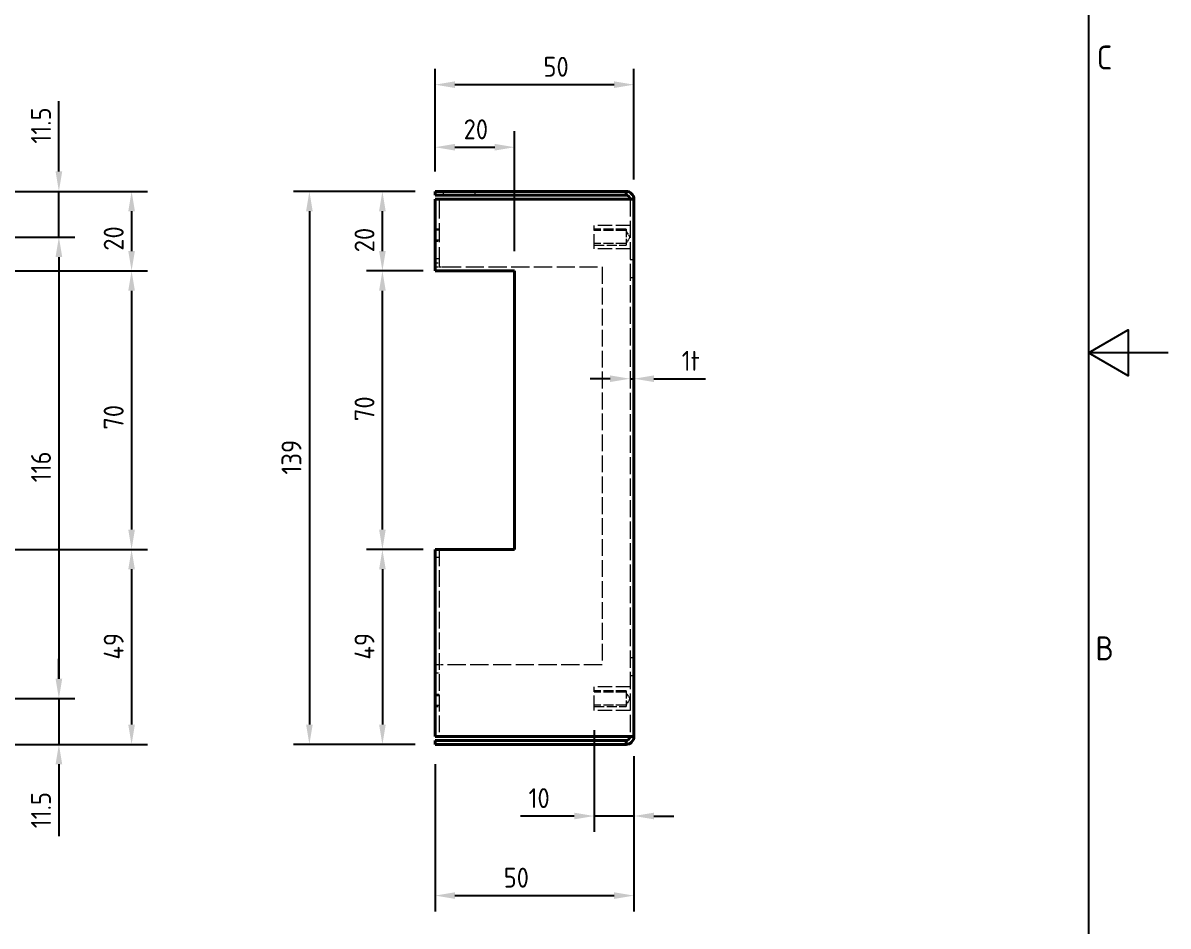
# Model space of a CAD drawing. Header units: millimetres. Extents: x 0 to 840, y 0 to 594.
# Drawn here: x 552.2 to 840, y 152.9 to 379.9 of the extents above; entities that cross this region are included whole.
import ezdxf

# ---------------------------------------------------------------- set-up
doc = ezdxf.new("R2010")
doc.units = ezdxf.units.MM
doc.header["$LTSCALE"] = 2
doc.linetypes.add('DASHED', pattern=[0.2067, 0.1654, -0.0413])
doc.layers.get('0').update_dxf_attribs({"color": 3, "lineweight": 25})
for name, color, linetype, lineweight in [('가려진 것(ISO)', 2, 'DASHED', 18), ('가시적인 것(ISO)', 3, 'Continuous', 40), ('경계(ISO)', 7, 'Continuous', 25), ('치수(ISO)', 2, 'Continuous', 25)]:
    doc.layers.add(name, color=color, linetype=linetype, lineweight=lineweight)
doc.styles.add('문자 텍스트_M2B', font='isocp.shx')
doc.styles.add('치수 텍스트_PSTEK_POSCO', font='isocp.shx')
doc.dimstyles.new('치수_PSTEK_POSCO', dxfattribs={"dimscale": 2, "dimtxt": 2.5, "dimasz": 2.5, "dimexe": 2, "dimexo": 2.5, "dimgap": 1, "dimtad": 1, "dimrnd": 1e-08, "dimdsep": 46, "dimtxsty": '치수 텍스트_PSTEK_POSCO', "dimcen": 0.09, "dimdle": 10, "dimclrd": 7, "dimclre": 7, "dimclrt": 2, "dimadec": 1, "dimazin": 2, "dimtfac": 1, "dimtmove": 0, "dimatfit": 3, "dimfxl": 0, "dimtolj": 1, "dimlwd": -1, "dimlwe": -1, "dimarcsym": 0})

# ---------------------------------------------------------------- blocks, each defined once
blk = doc.blocks.new('경계 Default Border')
at = {"layer": '경계(ISO)', "flags": 128}
for points in [[(10, 10), (10, 287.0000076293945), (410, 287.0000076293945), (410, 10), (10, 10)], [(420, 148.5000038146973), (410, 148.5000038146973), (415, 151.3867473602295), (415, 145.6132507324219), (410, 148.5000038146973)]]:
    blk.add_lwpolyline(points, dxfattribs=at)
at = {"layer": '경계(ISO)', "color": 2, "char_height": 3.00000011920929, "attachment_point": 7, "style": '문자 텍스트_M2B'}
for s, insert in [('C', (411.0445395201643, 184.0963944559917)), ('B', (410.878270202895, 109.8463944559917))]:
    blk.add_mtext(s, dxfattribs=dict(at, insert=insert))
blk = doc.blocks.new('*D23')
at = {"layer": 'Defpoints', "color": 0, "transparency": 16777216}
for p in [(705.7538540288735, 200.5518766845325), (655.753854028874, 198.5518766845325), (705.7538540288735, 160.5518766845325)]:
    blk.add_point(p, dxfattribs=at)
at = {"layer": '치수(ISO)', "color": 7, "transparency": 16777216}
for p, q in [((655.753854028874, 193.5518766845325), (655.753854028874, 156.5518766845325)), ((705.7538540288735, 195.5518766845325), (705.7538540288735, 156.5518766845325)), ((660.753854028874, 160.5518766845325), (700.7538540288735, 160.5518766845325))]:
    blk.add_line(p, q, dxfattribs=at)
for points in [[(660.753854028874, 161.3852100178658), (660.753854028874, 159.7185433511991), (655.753854028874, 160.5518766845325)], [(700.7538540288735, 161.3852100178658), (700.7538540288735, 159.7185433511991), (705.7538540288735, 160.5518766845325)]]:
    blk.add_solid(points, dxfattribs=at)
at = {"layer": '치수(ISO)', "color": 2, "transparency": 16777216, "insert": (673.0018855249368, 165.0518766845325), "char_height": 5, "attachment_point": 4, "style": '치수 텍스트_PSTEK_POSCO'}
blk.add_mtext('\\A1;50', dxfattribs=at)
blk = doc.blocks.new('*D24')
at = {"layer": 'Defpoints', "color": 0, "transparency": 16777216}
for p in [(655.753854028874, 337.5518766845327), (624.1668302719643, 198.5518766845325), (655.753854028874, 198.5518766845325)]:
    blk.add_point(p, dxfattribs=at)
at = {"layer": '치수(ISO)', "color": 7, "transparency": 16777216}
for p, q in [((650.753854028874, 337.5518766845327), (620.1668302719644, 337.5518766845327)), ((624.1668302719644, 332.5518766845327), (624.1668302719643, 203.5518766845325)), ((650.753854028874, 198.5518766845325), (620.1668302719643, 198.5518766845325))]:
    blk.add_line(p, q, dxfattribs=at)
for points in [[(623.333496938631, 332.5518766845327), (625.0001636052978, 332.5518766845327), (624.1668302719644, 337.5518766845327)], [(623.3334969386309, 203.5518766845325), (625.0001636052976, 203.5518766845325), (624.1668302719643, 198.5518766845325)]]:
    blk.add_solid(points, dxfattribs=at)
at = {"layer": '치수(ISO)', "color": 2, "transparency": 16777216, "insert": (619.6668302719643, 266.3728929870283), "char_height": 5, "attachment_point": 4, "rotation": 90, "style": '치수 텍스트_PSTEK_POSCO'}
blk.add_mtext('\\A1;139', dxfattribs=at)
blk = doc.blocks.new('*D25')
at = {"layer": 'Defpoints', "color": 0, "transparency": 16777216}
for p in [(642.5223403863836, 317.5518766845324), (657.7538540288741, 317.5518766845324), (657.7538540288741, 247.5518766845324)]:
    blk.add_point(p, dxfattribs=at)
at = {"layer": '치수(ISO)', "color": 7, "transparency": 16777216}
for p, q in [((652.7538540288741, 317.5518766845324), (638.5223403863836, 317.5518766845325)), ((642.5223403863835, 252.5518766845324), (642.5223403863836, 312.5518766845324)), ((652.7538540288741, 247.5518766845324), (638.5223403863835, 247.5518766845324))]:
    blk.add_line(p, q, dxfattribs=at)
for points in [[(641.6890070530502, 312.5518766845324), (643.355673719717, 312.5518766845324), (642.5223403863836, 317.5518766845324)], [(641.6890070530501, 252.5518766845324), (643.3556737197168, 252.5518766845324), (642.5223403863835, 247.5518766845324)]]:
    blk.add_solid(points, dxfattribs=at)
at = {"layer": '치수(ISO)', "color": 2, "transparency": 16777216, "insert": (638.0223403863835, 279.7999081805954), "char_height": 5, "attachment_point": 4, "rotation": 90, "style": '치수 텍스트_PSTEK_POSCO'}
blk.add_mtext('\\A1;70', dxfattribs=at)
blk = doc.blocks.new('*D26')
at = {"layer": 'Defpoints', "color": 0, "transparency": 16777216}
for p in [(642.5223403863836, 337.5518766845327), (655.753854028874, 337.5518766845327), (657.7538540288741, 317.5518766845324)]:
    blk.add_point(p, dxfattribs=at)
at = {"layer": '치수(ISO)', "color": 7, "transparency": 16777216}
for p, q in [((650.753854028874, 337.5518766845327), (638.5223403863836, 337.5518766845327)), ((642.5223403863836, 322.5518766845324), (642.5223403863836, 332.5518766845327)), ((652.7538540288741, 317.5518766845324), (638.5223403863836, 317.5518766845325))]:
    blk.add_line(p, q, dxfattribs=at)
for points in [[(641.6890070530502, 332.5518766845327), (643.355673719717, 332.5518766845327), (642.5223403863836, 337.5518766845327)], [(641.6890070530502, 322.5518766845324), (643.355673719717, 322.5518766845324), (642.5223403863836, 317.5518766845324)]]:
    blk.add_solid(points, dxfattribs=at)
at = {"layer": '치수(ISO)', "color": 2, "transparency": 16777216, "insert": (638.0218482603992, 322.2364239286269), "char_height": 5, "attachment_point": 4, "rotation": 90, "style": '치수 텍스트_PSTEK_POSCO'}
blk.add_mtext('\\A1;20', dxfattribs=at)
blk = doc.blocks.new('*D27')
at = {"layer": 'Defpoints', "color": 0, "transparency": 16777216}
for p in [(531.7772158438952, 326.0518766845325), (531.7772158438952, 210.0518766845325), (561.2064879879547, 210.0518766845325)]:
    blk.add_point(p, dxfattribs=at)
at = {"layer": '치수(ISO)', "color": 7, "transparency": 16777216}
for p, q in [((536.7772158438952, 326.0518766845325), (565.2064879879548, 326.0518766845325)), ((561.2064879879548, 321.0518766845325), (561.2064879879547, 215.0518766845325)), ((536.7772158438952, 210.0518766845325), (565.2064879879547, 210.0518766845325))]:
    blk.add_line(p, q, dxfattribs=at)
for points in [[(560.3731546546214, 321.0518766845325), (562.0398213212882, 321.0518766845325), (561.2064879879548, 326.0518766845325)], [(560.3731546546213, 215.0518766845325), (562.0398213212881, 215.0518766845325), (561.2064879879547, 210.0518766845325)]]:
    blk.add_solid(points, dxfattribs=at)
at = {"layer": '치수(ISO)', "color": 2, "transparency": 16777216, "insert": (556.7064879879547, 264.4278609365009), "char_height": 5, "attachment_point": 4, "rotation": 90, "style": '치수 텍스트_PSTEK_POSCO'}
blk.add_mtext('\\A1;116', dxfattribs=at)
blk = doc.blocks.new('*D29')
at = {"layer": 'Defpoints', "color": 0, "transparency": 16777216}
for p in [(531.7772158438952, 210.0518766845325), (561.2064879879547, 210.0518766845325), (543.8272158438953, 198.5518766845325)]:
    blk.add_point(p, dxfattribs=at)
at = {"layer": '치수(ISO)', "color": 7, "transparency": 16777216}
for p, q in [((561.2064879879547, 215.0518766845325), (561.2064879879547, 220.0518766845325)), ((536.7772158438952, 210.0518766845325), (565.2064879879547, 210.0518766845325)), ((561.2064879879547, 210.0518766845325), (561.2064879879547, 198.5518766845325)), ((548.8272158438953, 198.5518766845325), (565.2064879879547, 198.5518766845325)), ((561.2064879879547, 193.5518766845325), (561.2064879879547, 175.4791370401209))]:
    blk.add_line(p, q, dxfattribs=at)
for points in [[(560.3731546546213, 215.0518766845325), (562.0398213212881, 215.0518766845325), (561.2064879879547, 210.0518766845325)], [(560.3731546546213, 193.5518766845325), (562.0398213212881, 193.5518766845325), (561.2064879879547, 198.5518766845325)]]:
    blk.add_solid(points, dxfattribs=at)
at = {"layer": '치수(ISO)', "color": 2, "transparency": 16777216, "insert": (556.7064879879547, 177.4791370401209), "char_height": 5, "attachment_point": 4, "rotation": 90, "style": '치수 텍스트_PSTEK_POSCO'}
blk.add_mtext('\\A1;11.5', dxfattribs=at)
blk = doc.blocks.new('*D30')
at = {"layer": 'Defpoints', "color": 0, "transparency": 16777216}
for p in [(543.8272158438953, 337.5518766845327), (561.2064879879548, 337.5518766845327), (531.7772158438952, 326.0518766845325)]:
    blk.add_point(p, dxfattribs=at)
at = {"layer": '치수(ISO)', "color": 7, "transparency": 16777216}
for p, q in [((561.2064879879548, 342.5518766845327), (561.2064879879548, 360.2589834657192)), ((548.8272158438953, 337.5518766845327), (565.2064879879548, 337.5518766845327)), ((561.2064879879548, 326.0518766845325), (561.2064879879548, 337.5518766845327)), ((536.7772158438952, 326.0518766845325), (565.2064879879548, 326.0518766845325)), ((561.2064879879548, 321.0518766845325), (561.2064879879548, 316.0518766845325))]:
    blk.add_line(p, q, dxfattribs=at)
for points in [[(560.3731546546214, 342.5518766845327), (562.0398213212882, 342.5518766845327), (561.2064879879548, 337.5518766845327)], [(560.3731546546214, 321.0518766845325), (562.0398213212882, 321.0518766845325), (561.2064879879548, 326.0518766845325)]]:
    blk.add_solid(points, dxfattribs=at)
at = {"layer": '치수(ISO)', "color": 2, "transparency": 16777216, "insert": (556.7064879879547, 349.5518766845327), "char_height": 5, "attachment_point": 4, "rotation": 90, "style": '치수 텍스트_PSTEK_POSCO'}
blk.add_mtext('\\A1;11.5', dxfattribs=at)
blk = doc.blocks.new('*D35')
at = {"layer": 'Defpoints', "color": 0, "transparency": 16777216}
for p in [(675.7538540288742, 348.6426549335612), (655.753854028874, 337.5518766845327), (675.7538540288742, 317.5518766845324)]:
    blk.add_point(p, dxfattribs=at)
at = {"layer": '치수(ISO)', "color": 7, "transparency": 16777216}
for p, q in [((655.753854028874, 342.5518766845327), (655.753854028874, 352.6426549335612)), ((675.7538540288742, 322.5518766845324), (675.7538540288742, 352.6426549335612)), ((660.753854028874, 348.6426549335612), (670.7538540288742, 348.6426549335612))]:
    blk.add_line(p, q, dxfattribs=at)
for points in [[(660.753854028874, 349.4759882668945), (660.753854028874, 347.8093216002279), (655.753854028874, 348.6426549335612)], [(670.7538540288742, 349.4759882668945), (670.7538540288742, 347.8093216002279), (675.7538540288742, 348.6426549335612)]]:
    blk.add_solid(points, dxfattribs=at)
at = {"layer": '치수(ISO)', "color": 2, "transparency": 16777216, "insert": (662.9384012729685, 353.1431470595455), "char_height": 5, "attachment_point": 4, "style": '치수 텍스트_PSTEK_POSCO'}
blk.add_mtext('\\A1;20', dxfattribs=at)
blk = doc.blocks.new('*D36')
at = {"layer": 'Defpoints', "color": 0, "transparency": 16777216}
for p in [(655.753854028874, 364.3638094408543), (655.753854028874, 337.5518766845327), (705.7538540288735, 335.5518766845324)]:
    blk.add_point(p, dxfattribs=at)
at = {"layer": '치수(ISO)', "color": 7, "transparency": 16777216}
for p, q in [((655.753854028874, 342.5518766845327), (655.753854028874, 368.3638094408543)), ((705.7538540288735, 340.5518766845324), (705.7538540288735, 368.3638094408543)), ((700.7538540288735, 364.3638094408543), (660.753854028874, 364.3638094408543))]:
    blk.add_line(p, q, dxfattribs=at)
for points in [[(660.753854028874, 365.1971427741876), (660.753854028874, 363.530476107521), (655.753854028874, 364.3638094408543)], [(700.7538540288735, 365.1971427741876), (700.7538540288735, 363.530476107521), (705.7538540288735, 364.3638094408543)]]:
    blk.add_solid(points, dxfattribs=at)
at = {"layer": '치수(ISO)', "color": 2, "transparency": 16777216, "insert": (683.0018855249368, 368.8638094408543), "char_height": 5, "attachment_point": 4, "style": '치수 텍스트_PSTEK_POSCO'}
blk.add_mtext('\\A1;50', dxfattribs=at)
blk = doc.blocks.new('*D37')
at = {"layer": 'Defpoints', "color": 0, "transparency": 16777216}
for p in [(657.7538540288741, 247.5518766845324), (642.5223403863835, 198.5518766845325), (655.753854028874, 198.5518766845325)]:
    blk.add_point(p, dxfattribs=at)
at = {"layer": '치수(ISO)', "color": 7, "transparency": 16777216}
for p, q in [((652.7538540288741, 247.5518766845324), (638.5223403863835, 247.5518766845324)), ((642.5223403863835, 242.5518766845324), (642.5223403863835, 203.5518766845325)), ((650.753854028874, 198.5518766845325), (638.5223403863835, 198.5518766845325))]:
    blk.add_line(p, q, dxfattribs=at)
for points in [[(641.6890070530501, 242.5518766845324), (643.3556737197168, 242.5518766845324), (642.5223403863835, 247.5518766845324)], [(641.6890070530501, 203.5518766845325), (643.3556737197168, 203.5518766845325), (642.5223403863835, 198.5518766845325)]]:
    blk.add_solid(points, dxfattribs=at)
at = {"layer": '치수(ISO)', "color": 2, "transparency": 16777216, "insert": (638.0223403863835, 219.8728929870281), "char_height": 5, "attachment_point": 4, "rotation": 90, "style": '치수 텍스트_PSTEK_POSCO'}
blk.add_mtext('\\A1;49', dxfattribs=at)
blk = doc.blocks.new('*D38')
at = {"layer": 'Defpoints', "color": 0, "transparency": 16777216}
for p in [(704.7538540288735, 290.464406718636), (704.7538540288735, 285.906532814673), (705.7538540288735, 285.906532814673)]:
    blk.add_point(p, dxfattribs=at)
at = {"layer": '치수(ISO)', "color": 7, "transparency": 16777216}
for p, q in [((699.7538540288735, 290.464406718636), (694.7538540288735, 290.464406718636)), ((704.7538540288735, 290.464406718636), (705.7538540288735, 290.464406718636)), ((710.7538540288735, 290.464406718636), (723.7538540288735, 290.464406718636))]:
    blk.add_line(p, q, dxfattribs=at)
for points in [[(699.7538540288735, 291.2977400519694), (699.7538540288735, 289.6310733853027), (704.7538540288735, 290.464406718636)], [(710.7538540288735, 291.2977400519694), (710.7538540288735, 289.6310733853027), (705.7538540288735, 290.464406718636)]]:
    blk.add_solid(points, dxfattribs=at)
at = {"layer": '치수(ISO)', "color": 2, "transparency": 16777216, "insert": (717.7538540288735, 294.964406718636), "char_height": 5, "attachment_point": 4, "style": '치수 텍스트_PSTEK_POSCO'}
blk.add_mtext('\\A1;1t', dxfattribs=at)
blk = doc.blocks.new('*D59')
at = {"layer": 'Defpoints', "color": 0, "transparency": 16777216}
for p in [(543.8272158438953, 337.5518766845327), (542.3272158438948, 317.5518766845324), (579.4812086436873, 317.5518766845324)]:
    blk.add_point(p, dxfattribs=at)
at = {"layer": '치수(ISO)', "color": 7, "transparency": 16777216}
for p, q in [((548.8272158438953, 337.5518766845327), (583.4812086436873, 337.5518766845327)), ((579.4812086436873, 332.5518766845327), (579.4812086436873, 322.5518766845324)), ((547.3272158438948, 317.5518766845324), (583.4812086436873, 317.5518766845324))]:
    blk.add_line(p, q, dxfattribs=at)
for points in [[(578.6478753103539, 332.5518766845327), (580.3145419770207, 332.5518766845327), (579.4812086436873, 337.5518766845327)], [(578.6478753103539, 322.5518766845324), (580.3145419770207, 322.5518766845324), (579.4812086436873, 317.5518766845324)]]:
    blk.add_solid(points, dxfattribs=at)
at = {"layer": '치수(ISO)', "color": 2, "transparency": 16777216, "insert": (574.980716517703, 322.6301563265363), "char_height": 5, "attachment_point": 4, "rotation": 90, "style": '치수 텍스트_PSTEK_POSCO'}
blk.add_mtext('\\A1;20', dxfattribs=at)
blk = doc.blocks.new('*D60')
at = {"layer": 'Defpoints', "color": 0, "transparency": 16777216}
for p in [(542.3272158438948, 317.5518766845324), (542.3272158438948, 247.5518766845324), (579.4812086436872, 247.5518766845324)]:
    blk.add_point(p, dxfattribs=at)
at = {"layer": '치수(ISO)', "color": 7, "transparency": 16777216}
for p, q in [((547.3272158438948, 317.5518766845324), (583.4812086436873, 317.5518766845324)), ((579.4812086436873, 312.5518766845324), (579.4812086436872, 252.5518766845324)), ((547.3272158438948, 247.5518766845324), (583.4812086436872, 247.5518766845324))]:
    blk.add_line(p, q, dxfattribs=at)
for points in [[(578.6478753103539, 312.5518766845324), (580.3145419770207, 312.5518766845324), (579.4812086436873, 317.5518766845324)], [(578.6478753103538, 252.5518766845324), (580.3145419770206, 252.5518766845324), (579.4812086436872, 247.5518766845324)]]:
    blk.add_solid(points, dxfattribs=at)
at = {"layer": '치수(ISO)', "color": 2, "transparency": 16777216, "insert": (574.9812086436872, 277.6536405785047), "char_height": 5, "attachment_point": 4, "rotation": 90, "style": '치수 텍스트_PSTEK_POSCO'}
blk.add_mtext('\\A1;70', dxfattribs=at)
blk = doc.blocks.new('*D61')
at = {"layer": 'Defpoints', "color": 0, "transparency": 16777216}
for p in [(542.3272158438948, 247.5518766845324), (543.8272158438953, 198.5518766845325), (579.4812086436872, 198.5518766845325)]:
    blk.add_point(p, dxfattribs=at)
at = {"layer": '치수(ISO)', "color": 7, "transparency": 16777216}
for p, q in [((547.3272158438948, 247.5518766845324), (583.4812086436872, 247.5518766845324)), ((579.4812086436872, 242.5518766845324), (579.4812086436872, 203.5518766845325)), ((548.8272158438953, 198.5518766845325), (583.4812086436872, 198.5518766845325))]:
    blk.add_line(p, q, dxfattribs=at)
for points in [[(578.6478753103538, 242.5518766845324), (580.3145419770206, 242.5518766845324), (579.4812086436872, 247.5518766845324)], [(578.6478753103538, 203.5518766845325), (580.3145419770206, 203.5518766845325), (579.4812086436872, 198.5518766845325)]]:
    blk.add_solid(points, dxfattribs=at)
at = {"layer": '치수(ISO)', "color": 2, "transparency": 16777216, "insert": (574.9812086436872, 219.8728929870281), "char_height": 5, "attachment_point": 4, "rotation": 90, "style": '치수 텍스트_PSTEK_POSCO'}
blk.add_mtext('\\A1;49', dxfattribs=at)
blk = doc.blocks.new('*D63')
at = {"layer": 'Defpoints', "color": 0, "transparency": 16777216}
for p in [(695.7538540288683, 207.1018766845324), (705.7538540288735, 200.5518766845325), (705.7538540288735, 180.5518766845325)]:
    blk.add_point(p, dxfattribs=at)
at = {"layer": '치수(ISO)', "color": 7, "transparency": 16777216}
for p, q in [((695.7538540288683, 202.1018766845324), (695.7538540288683, 176.5518766845325)), ((705.7538540288735, 195.5518766845325), (705.7538540288735, 176.5518766845325)), ((690.7538540288683, 180.5518766845325), (677.2499170209943, 180.5518766845325)), ((705.7538540288735, 180.5518766845325), (695.7538540288683, 180.5518766845325)), ((710.7538540288735, 180.5518766845325), (715.7538540288735, 180.5518766845325))]:
    blk.add_line(p, q, dxfattribs=at)
for points in [[(690.7538540288683, 181.3852100178658), (690.7538540288683, 179.7185433511991), (695.7538540288683, 180.5518766845325)], [(710.7538540288735, 181.3852100178658), (710.7538540288735, 179.7185433511991), (705.7538540288735, 180.5518766845325)]]:
    blk.add_solid(points, dxfattribs=at)
at = {"layer": '치수(ISO)', "color": 2, "transparency": 16777216, "insert": (679.2499170209943, 185.0518766845325), "char_height": 5, "attachment_point": 4, "style": '치수 텍스트_PSTEK_POSCO'}
blk.add_mtext('\\A1;10', dxfattribs=at)

msp = doc.modelspace()

# ---------------------------------------------------------------- linework, layer by layer
at = {"layer": '가려진 것(ISO)', "ltscale": 0.9522482752799988}
for p, q in [((657.7538540288092, 337.5518766845327), (657.7538540288092, 336.5518766845327)), ((665.7538540288092, 337.5518766845327), (665.7538540288091, 336.5518766845327)), ((656.7538540288718, 328.0518766845324), (655.753854028872, 328.0518766845324)), ((656.7538540288718, 327.7813766845324), (655.753854028872, 327.7813766845324)), ((656.7538540288718, 325.3223766845324), (655.753854028872, 325.3223766845324)), ((655.753854028872, 325.0518766845324), (656.7538540288718, 325.0518766845324)), ((656.7538540287871, 320.5518766845325), (655.7538540287871, 320.5518766845325)), ((655.7538540288699, 319.5518766845324), (656.7538540288699, 319.5518766845324)), ((705.753854028858, 320.3018766845325), (704.7538540288579, 320.3018766845325)), ((655.7538540287865, 318.5518766845325), (656.7538540287865, 318.5518766845325)), ((705.753854028858, 315.8018766845325), (704.7538540288579, 315.8018766845325)), ((656.7538540288699, 245.5518766845324), (655.7538540288699, 245.5518766845324)), ((705.753854028858, 220.3018766845325), (704.7538540288579, 220.3018766845325)), ((656.7538540287865, 218.5518766845325), (655.7538540287865, 218.5518766845325)), ((655.7538540287871, 216.5518766845325), (656.7538540287871, 216.5518766845325)), ((705.753854028858, 215.8018766845325), (704.7538540288579, 215.8018766845325)), ((656.7538540288718, 211.0518766845325), (655.753854028872, 211.0518766845325)), ((656.7538540288718, 210.7813766845325), (655.753854028872, 210.7813766845325)), ((656.7538540288718, 208.3223766845326), (655.753854028872, 208.3223766845326)), ((655.753854028872, 208.0518766845326), (656.7538540288718, 208.0518766845326))]:
    msp.add_line(p, q, dxfattribs=at)
at = {"layer": '가려진 것(ISO)', "ltscale": 14.5137882232666}
msp.add_line((656.7538540288735, 335.5518766845324), (656.7538540288735, 317.5518766845324), dxfattribs=at)
at = {"layer": '가려진 것(ISO)', "ltscale": 13.06240940093994}
msp.add_line((704.7538540288735, 335.5518766845324), (704.7538540288735, 200.5518766845325), dxfattribs=at)
at = {"layer": '가려진 것(ISO)', "ltscale": 11.2091178894043}
for p, q in [((695.7538540288683, 323.1018766845324), (695.7538540288683, 329.0018766845325)), ((695.7538540288683, 207.1018766845324), (695.7538540288683, 213.0018766845325))]:
    msp.add_line(p, q, dxfattribs=at)
at = {"layer": '가려진 것(ISO)', "ltscale": 10.88534069061279}
for p, q in [((704.7538540288683, 329.0018766845325), (695.7538540288683, 329.0018766845325)), ((704.7538540288683, 323.1018766845324), (695.7538540288683, 323.1018766845324)), ((704.7538540288683, 213.0018766845325), (695.7538540288683, 213.0018766845325)), ((704.7538540288683, 207.1018766845324), (695.7538540288683, 207.1018766845324))]:
    msp.add_line(p, q, dxfattribs=at)
at = {"layer": '가려진 것(ISO)', "ltscale": 7.618686199188232}
for p, q in [((703.7538540288683, 328.0518766845325), (695.7538540288683, 328.0518766845325)), ((703.7538540288683, 327.6728766845325), (695.7538540288683, 327.6728766845325)), ((703.7538540288683, 324.4308766845324), (695.7538540288683, 324.4308766845324)), ((695.7538540288683, 324.0518766845324), (703.7538540288683, 324.0518766845324)), ((703.7538540288683, 212.0518766845325), (695.7538540288683, 212.0518766845325)), ((703.7538540288683, 211.6728766845324), (695.7538540288683, 211.6728766845324)), ((703.7538540288683, 208.4308766845325), (695.7538540288683, 208.4308766845325)), ((695.7538540288683, 208.0518766845325), (703.7538540288683, 208.0518766845325))]:
    msp.add_line(p, q, dxfattribs=at)
at = {"layer": '가려진 것(ISO)', "ltscale": 5.983680725097656}
for p, q in [((703.7538540288683, 328.0518766845325), (703.7538540288683, 324.0518766845324)), ((703.7538540288683, 212.0518766845325), (703.7538540288683, 208.0518766845325))]:
    msp.add_line(p, q, dxfattribs=at)
at = {"layer": '가려진 것(ISO)', "ltscale": 1.80089795589447}
for p, q in [((704.7278490923121, 326.0518766845325), (703.7538540288683, 327.6728766845325)), ((704.7278490923121, 326.0518766845325), (703.7538540288683, 324.4308766845324)), ((704.7278490923121, 210.0518766845325), (703.7538540288683, 211.6728766845324)), ((704.7278490923121, 210.0518766845325), (703.7538540288683, 208.4308766845325))]:
    msp.add_line(p, q, dxfattribs=at)
at = {"layer": '가려진 것(ISO)', "ltscale": 1.495845198631287}
for p, q in [((656.753854028783, 318.5518766845325), (657.7538540287827, 318.5518766845325)), ((657.7538540287827, 218.5518766845325), (656.753854028783, 218.5518766845325))]:
    msp.add_line(p, q, dxfattribs=at)
at = {"layer": '가려진 것(ISO)', "ltscale": 13.82265567779541}
for p, q in [((657.7538540287827, 318.5518766845325), (697.7538540287827, 318.5518766845325)), ((697.7538540287827, 218.5518766845325), (657.7538540287827, 218.5518766845325))]:
    msp.add_line(p, q, dxfattribs=at)
at = {"layer": '가려진 것(ISO)', "ltscale": 12.7313928604126}
msp.add_line((697.7538540287827, 318.5518766845325), (697.7538540287827, 218.5518766845325), dxfattribs=at)
at = {"layer": '가려진 것(ISO)', "ltscale": 12.6323709487915}
msp.add_line((656.7538540288735, 247.5518766845325), (656.7538540288735, 200.5518766845325), dxfattribs=at)
at = {"layer": '가시적인 것(ISO)'}
for p, q in [((703.753854028874, 337.5518766845324), (655.753854028874, 337.5518766845328)), ((655.753854028874, 336.5518766845327), (655.753854028874, 337.5518766845328)), ((703.753854028874, 336.5518766845324), (703.753854028874, 337.5518766845324)), ((703.753854028874, 336.5518766845324), (655.753854028874, 336.5518766845327)), ((655.7538540288735, 317.5518766845324), (655.7538540288735, 335.5518766845324)), ((657.7538540288741, 335.5518766845324), (655.7538540288735, 335.5518766845324)), ((657.7538540288741, 335.5518766845324), (703.7538540288742, 335.5518766845324)), ((705.7538540288737, 335.5518766845324), (703.7538540288742, 335.5518766845324)), ((705.7538540288735, 200.5518766845325), (705.7538540288735, 335.5518766845324)), ((657.7538540288741, 317.5518766845324), (655.7538540288735, 317.5518766845324)), ((657.7538540288741, 317.5518766845324), (675.753854028874, 317.5518766845324)), ((675.753854028874, 317.5518766845324), (675.753854028874, 247.5518766845325)), ((655.7538540288735, 247.5518766845325), (657.7538540288741, 247.5518766845325)), ((655.7538540288735, 200.5518766845325), (655.7538540288735, 247.5518766845325)), ((675.753854028874, 247.5518766845325), (657.7538540288741, 247.5518766845325)), ((655.7538540288735, 200.5518766845325), (657.7538540288741, 200.5518766845325)), ((703.753854028874, 199.5518766845325), (655.753854028874, 199.5518766845325)), ((655.753854028874, 199.5518766845325), (655.753854028874, 198.5518766845325)), ((703.7538540288742, 200.5518766845325), (657.7538540288741, 200.5518766845325)), ((703.7538540288742, 200.5518766845325), (705.7538540288737, 200.5518766845325)), ((703.753854028874, 199.5518766845325), (703.753854028874, 198.5518766845325)), ((655.753854028874, 198.5518766845325), (703.753854028874, 198.5518766845325))]:
    msp.add_line(p, q, dxfattribs=at)
for centre, radius, start, end in [((703.7538540288735, 335.5518766845324), 1.999999999999987, 0, 90), ((703.7538540288735, 335.5518766845324), 0.9999999999999953, 0, 90), ((703.7538540288735, 200.5518766845325), 1.999999999999993, 270, 0), ((703.7538540288735, 200.5518766845325), 0.9999999999999959, 270, 0)]:
    msp.add_arc(centre, radius, start, end, dxfattribs=at)

# ---------------------------------------------------------------- block references
at = {"xscale": 2, "yscale": 2, "zscale": 2}
msp.add_blockref('경계 Default Border', (0, 0), dxfattribs=at)

# ---------------------------------------------------------------- dimensions: what is measured, and where the dimension line sits
at = {"layer": '치수(ISO)', "color": 7}
for base, p1, p2, override, picture, middle in [((655.753854028874, 364.3638094408543), (705.7538540288735, 335.5518766845324), (655.753854028874, 337.5518766845327), {"dimdec": 2, "dimtp": 0, "dimtm": -0, "dimtdec": 2, "dimtofl": 0, "dimatfit": 1}, '*D36', (685.7538540288738, 364.3638094408543)), ((705.7538540288735, 180.5518766845325), (695.7538540288683, 207.1018766845324), (705.7538540288735, 200.5518766845325), {"dimdec": 2, "dimtp": 0, "dimtm": -0, "dimtdec": 2, "dimtofl": 1, "dimatfit": 1}, '*D63', (681.5018855249314, 180.5518766845325))]:
    dim = msp.add_linear_dim(base=base, p1=p1, p2=p2, dimstyle='치수_PSTEK_POSCO', override=override, dxfattribs=at)
    dim.commit()
    dim.dimension.update_dxf_attribs({"geometry": picture, "text_midpoint": middle, "dimtype": 160})
for base, p1, p2, angle, override, picture, middle in [((561.2064879879548, 337.5518766845327), (531.7772158438952, 326.0518766845325), (543.8272158438953, 337.5518766845327), 90, {"dimdec": 2, "dimtp": 0, "dimtm": -0, "dimtdec": 2, "dimtofl": 1, "dimatfit": 1}, '*D30', (561.2064879879547, 353.905430075126)), ((675.7538540288742, 348.6426549335612), (655.753854028874, 337.5518766845327), (675.7538540288742, 317.5518766845324), 180, {"dimdec": 2, "dimtp": 0, "dimtm": -0, "dimtdec": 2, "dimtofl": 0, "dimatfit": 1}, '*D35', (665.753854028874, 348.6426549335612)), ((579.4812086436873, 317.5518766845324), (543.8272158438953, 337.5518766845327), (542.3272158438948, 317.5518766845324), 90, {"dimdec": 2, "dimtp": 0, "dimtm": -0, "dimtdec": 2, "dimtofl": 0, "dimatfit": 1}, '*D59', (579.4812086436872, 325.4456090824418)), ((624.1668302719643, 198.5518766845325), (655.753854028874, 337.5518766845327), (655.753854028874, 198.5518766845325), 90, {"dimdec": 2, "dimtp": 0, "dimtm": -0, "dimtdec": 2, "dimtofl": 0, "dimatfit": 1}, '*D24', (624.1668302719643, 270.5518766845327)), ((642.5223403863836, 337.5518766845327), (657.7538540288741, 317.5518766845324), (655.753854028874, 337.5518766845327), 270, {"dimdec": 2, "dimtp": 0, "dimtm": -0, "dimtdec": 2, "dimtofl": 0, "dimatfit": 1}, '*D26', (642.5223403863835, 325.0518766845324)), ((561.2064879879547, 210.0518766845325), (531.7772158438952, 326.0518766845325), (531.7772158438952, 210.0518766845325), 90, {"dimdec": 2, "dimtp": 0, "dimtm": -0, "dimtdec": 2, "dimtofl": 0, "dimatfit": 1}, '*D27', (561.2064879879547, 268.0518766845324)), ((579.4812086436872, 247.5518766845324), (542.3272158438948, 317.5518766845324), (542.3272158438948, 247.5518766845324), 90, {"dimdec": 2, "dimtp": 0, "dimtm": -0, "dimtdec": 2, "dimtofl": 0, "dimatfit": 1}, '*D60', (579.4812086436872, 280.4056090824417)), ((642.5223403863836, 317.5518766845324), (657.7538540288741, 247.5518766845324), (657.7538540288741, 317.5518766845324), 90, {"dimdec": 2, "dimtp": 0, "dimtm": -0, "dimtdec": 2, "dimtofl": 0, "dimatfit": 1}, '*D25', (642.5223403863835, 282.5518766845324)), ((579.4812086436872, 198.5518766845325), (542.3272158438948, 247.5518766845324), (543.8272158438953, 198.5518766845325), 90, {"dimdec": 2, "dimtp": 0, "dimtm": -0, "dimtdec": 2, "dimtofl": 0, "dimatfit": 1}, '*D61', (579.4812086436872, 223.0518766845325)), ((642.5223403863835, 198.5518766845325), (657.7538540288741, 247.5518766845324), (655.753854028874, 198.5518766845325), 90, {"dimdec": 2, "dimtp": 0, "dimtm": -0, "dimtdec": 2, "dimtofl": 0, "dimatfit": 1}, '*D37', (642.5223403863835, 223.0518766845325)), ((561.2064879879547, 210.0518766845325), (543.8272158438953, 198.5518766845325), (531.7772158438952, 210.0518766845325), 90, {"dimdec": 2, "dimtp": 0, "dimtm": -0, "dimtdec": 2, "dimtofl": 1, "dimatfit": 1}, '*D29', (561.2064879879547, 181.8326904307142)), ((705.7538540288735, 160.5518766845325), (655.753854028874, 198.5518766845325), (705.7538540288735, 200.5518766845325), 180, {"dimdec": 2, "dimtp": 0, "dimtm": -0, "dimtdec": 2, "dimtofl": 0, "dimatfit": 1}, '*D23', (675.7538540288738, 160.5518766845325))]:
    dim = msp.add_linear_dim(base=base, p1=p1, p2=p2, angle=angle, dimstyle='치수_PSTEK_POSCO', override=override, dxfattribs=at)
    dim.commit()
    dim.dimension.update_dxf_attribs({"geometry": picture, "text_midpoint": middle, "dimtype": 160})
dim = msp.add_linear_dim(base=(704.7538540288735, 290.464406718636), p1=(705.7538540288735, 285.906532814673), p2=(704.7538540288735, 285.906532814673), text='<>t', dimstyle='치수_PSTEK_POSCO', override={"dimdec": 2, "dimse1": 1, "dimse2": 1, "dimtp": 0, "dimtm": -0, "dimtdec": 2, "dimtofl": 1, "dimatfit": 1}, dxfattribs=at)
dim.commit()
dim.dimension.update_dxf_attribs({"geometry": '*D38', "text_midpoint": (719.7538540288735, 290.464406718636), "dimtype": 160})

doc.saveas('drawing.dxf')
